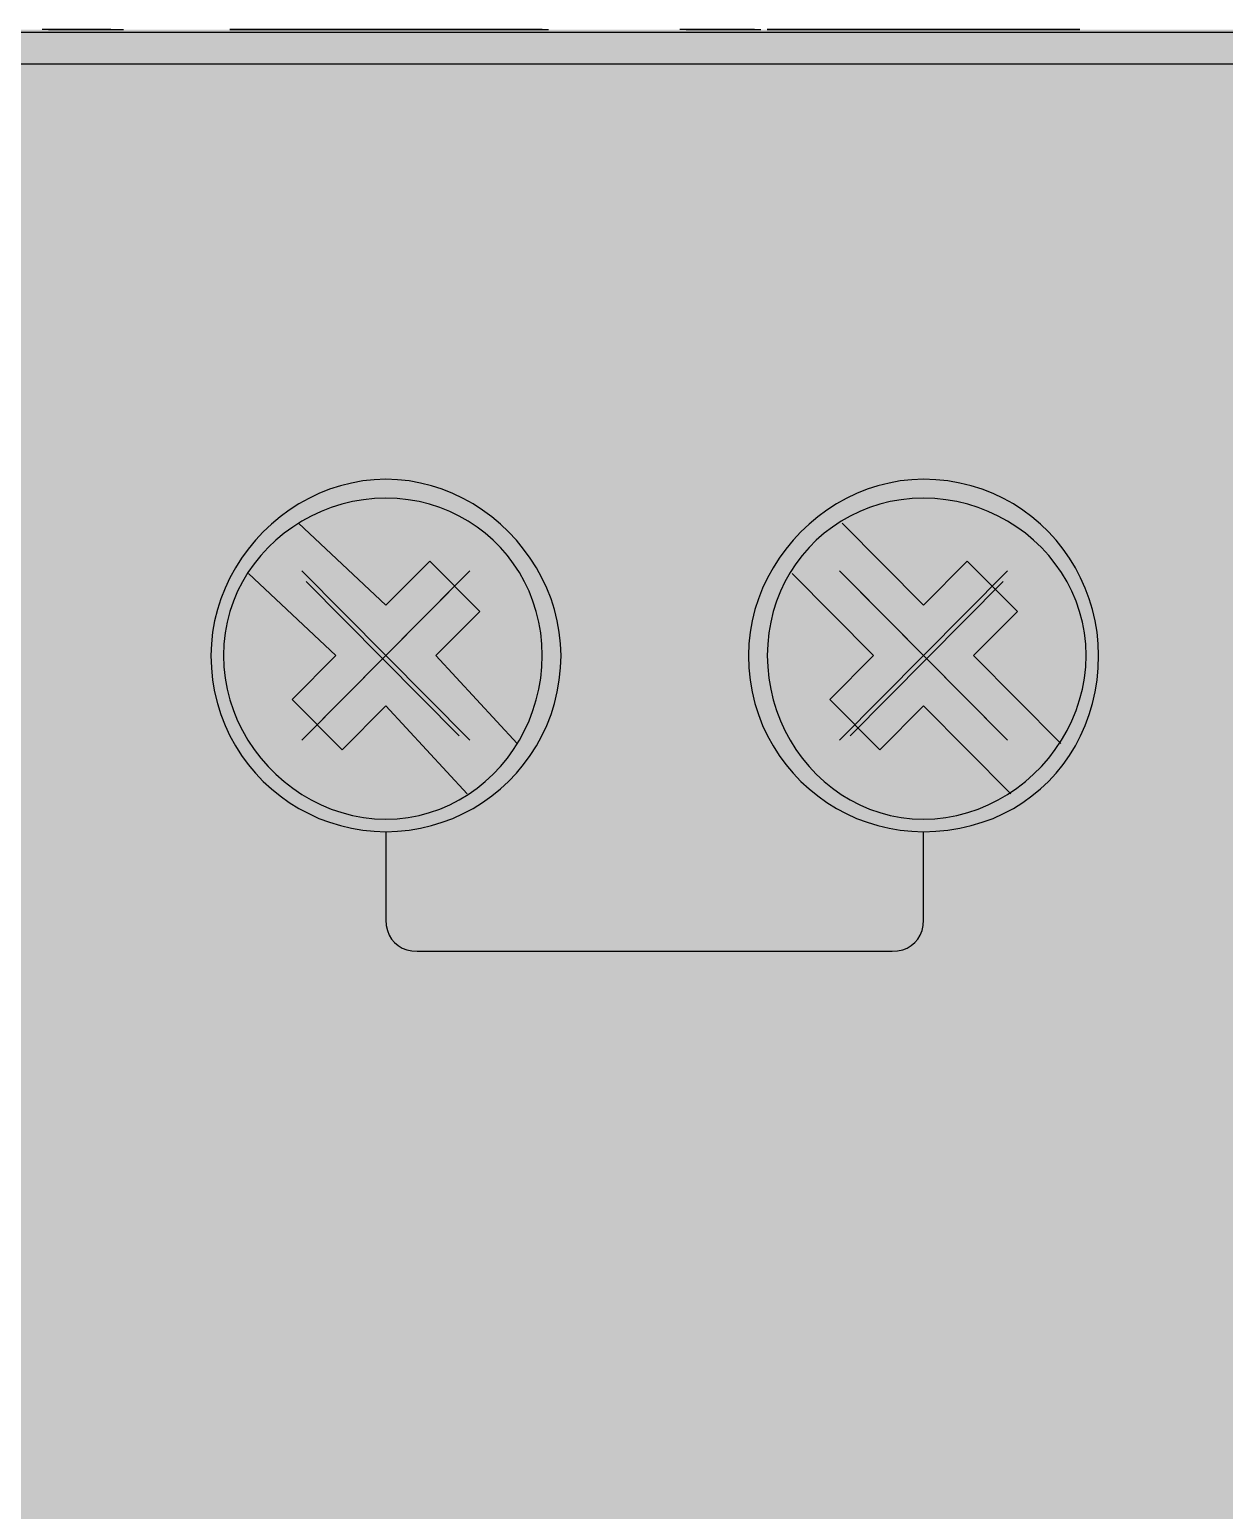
# Model space of a CAD drawing. Header units: millimetres. Extents: x 0 to 966, y -664 to 90.
# Drawn here: x 18.92 to 36, y -321.17 to -300 of the extents above; entities that cross this region are included whole.
import ezdxf

# ---------------------------------------------------------------- set-up
doc = ezdxf.new("R2010")
doc.units = ezdxf.units.MM
for name, color, linetype in [('HDL_BODY', 7, 'Continuous'), ('HDL_COLOUR', 7, 'Continuous'), ('HDL_DETAIL', 7, 'Continuous'), ('HDL_PRINT', 7, 'Continuous')]:
    doc.layers.add(name, color=color, linetype=linetype)

# ---------------------------------------------------------------- blocks, each defined once
blk = doc.blocks.new('M_DM02.1_FRONT')
at = {"layer": 'HDL_BODY', "true_color": 0x202126}
blk.add_hatch(color=250, dxfattribs=at).paths.add_polyline_path([(0, 0), (144, 0), (144, 90), (0, 90)])
at = {"layer": 'HDL_COLOUR', "true_color": 0x1a332c}
for points in [[(26.516, 81.053), (26.51, 81.221), (26.492, 81.386), (26.463, 81.549), (26.423, 81.708), (26.373, 81.864), (26.313, 82.016), (26.243, 82.163), (26.165, 82.305), (26.077, 82.442), (25.981, 82.574), (25.878, 82.699), (25.767, 82.818), (25.649, 82.929), (25.525, 83.034), (25.394, 83.13), (25.258, 83.218), (25.116, 83.297), (24.97, 83.367), (24.819, 83.428), (24.664, 83.478), (24.505, 83.518), (24.344, 83.547), (24.18, 83.565), (24.013, 83.571), (23.846, 83.565), (23.682, 83.547), (23.521, 83.518), (23.362, 83.478), (23.207, 83.428), (23.056, 83.367), (22.91, 83.297), (22.768, 83.218), (22.632, 83.13), (22.502, 83.034), (22.377, 82.929), (22.259, 82.818), (22.148, 82.699), (22.045, 82.574), (21.949, 82.442), (21.862, 82.305), (21.783, 82.163), (21.713, 82.016), (21.653, 81.864), (21.603, 81.708), (21.563, 81.549), (21.534, 81.386), (21.517, 81.221), (21.511, 81.053), (21.517, 80.875), (21.534, 80.701), (21.563, 80.532), (21.603, 80.367), (21.653, 80.207), (21.713, 80.052), (21.783, 79.903), (21.862, 79.76), (21.949, 79.623), (22.045, 79.493), (22.148, 79.37), (22.259, 79.253), (22.377, 79.145), (22.502, 79.044), (22.632, 78.951), (22.768, 78.867), (22.91, 78.791), (23.056, 78.724), (23.207, 78.667), (23.362, 78.62), (23.521, 78.582), (23.682, 78.555), (23.846, 78.539), (24.013, 78.533), (24.18, 78.539), (24.344, 78.555), (24.505, 78.582), (24.664, 78.62), (24.819, 78.667), (24.97, 78.724), (25.116, 78.791), (25.258, 78.867), (25.394, 78.951), (25.525, 79.044), (25.649, 79.145), (25.767, 79.253), (25.878, 79.37), (25.981, 79.493), (26.077, 79.623), (26.165, 79.76), (26.243, 79.903), (26.313, 80.052), (26.373, 80.207), (26.423, 80.367), (26.463, 80.532), (26.492, 80.701), (26.51, 80.875), (26.516, 81.053)], [(34.201, 81.053), (34.195, 81.221), (34.179, 81.386), (34.152, 81.549), (34.115, 81.708), (34.068, 81.864), (34.011, 82.016), (33.945, 82.163), (33.87, 82.305), (33.787, 82.442), (33.695, 82.574), (33.594, 82.699), (33.486, 82.818), (33.371, 82.929), (33.249, 83.034), (33.119, 83.13), (32.983, 83.218), (32.841, 83.297), (32.693, 83.367), (32.539, 83.428), (32.38, 83.478), (32.216, 83.518), (32.048, 83.547), (31.875, 83.565), (31.697, 83.571), (31.531, 83.565), (31.367, 83.547), (31.206, 83.518), (31.047, 83.478), (30.893, 83.428), (30.742, 83.367), (30.595, 83.297), (30.454, 83.218), (30.318, 83.13), (30.187, 83.034), (30.063, 82.929), (29.945, 82.818), (29.834, 82.699), (29.731, 82.574), (29.635, 82.442), (29.548, 82.305), (29.469, 82.163), (29.399, 82.016), (29.339, 81.864), (29.289, 81.708), (29.249, 81.549), (29.221, 81.386), (29.203, 81.221), (29.197, 81.053), (29.203, 80.875), (29.221, 80.701), (29.249, 80.532), (29.289, 80.367), (29.339, 80.207), (29.399, 80.052), (29.469, 79.903), (29.548, 79.76), (29.635, 79.623), (29.731, 79.493), (29.834, 79.37), (29.945, 79.253), (30.063, 79.145), (30.187, 79.044), (30.318, 78.951), (30.454, 78.867), (30.595, 78.791), (30.742, 78.724), (30.893, 78.667), (31.047, 78.62), (31.206, 78.582), (31.367, 78.555), (31.531, 78.539), (31.697, 78.533), (31.875, 78.539), (32.048, 78.555), (32.216, 78.582), (32.38, 78.62), (32.539, 78.667), (32.693, 78.724), (32.841, 78.791), (32.983, 78.867), (33.119, 78.951), (33.249, 79.044), (33.371, 79.145), (33.486, 79.253), (33.594, 79.37), (33.695, 79.493), (33.787, 79.623), (33.87, 79.76), (33.945, 79.903), (34.011, 80.052), (34.068, 80.207), (34.115, 80.367), (34.152, 80.532), (34.179, 80.701), (34.195, 80.875), (34.201, 81.053)], [(26.247, 81.053), (26.242, 81.216), (26.226, 81.375), (26.199, 81.53), (26.162, 81.681), (26.115, 81.828), (26.059, 81.97), (25.994, 82.107), (25.921, 82.238), (25.839, 82.363), (25.749, 82.482), (25.651, 82.595), (25.546, 82.7), (25.434, 82.799), (25.316, 82.889), (25.191, 82.972), (25.061, 83.046), (24.925, 83.111), (24.784, 83.168), (24.638, 83.215), (24.487, 83.252), (24.333, 83.279), (24.175, 83.295), (24.013, 83.301), (23.851, 83.295), (23.691, 83.279), (23.534, 83.252), (23.381, 83.215), (23.232, 83.168), (23.086, 83.111), (22.945, 83.046), (22.81, 82.972), (22.68, 82.889), (22.556, 82.799), (22.438, 82.7), (22.328, 82.595), (22.224, 82.482), (22.129, 82.363), (22.041, 82.238), (21.962, 82.107), (21.893, 81.97), (21.832, 81.828), (21.782, 81.681), (21.742, 81.53), (21.713, 81.375), (21.696, 81.216), (21.69, 81.053), (21.696, 80.89), (21.713, 80.729), (21.742, 80.571), (21.782, 80.417), (21.832, 80.266), (21.893, 80.12), (21.962, 79.978), (22.041, 79.841), (22.129, 79.71), (22.224, 79.585), (22.328, 79.467), (22.438, 79.355), (22.556, 79.251), (22.68, 79.155), (22.81, 79.067), (22.945, 78.987), (23.086, 78.917), (23.232, 78.856), (23.381, 78.806), (23.534, 78.765), (23.691, 78.736), (23.851, 78.718), (24.013, 78.712), (24.175, 78.718), (24.333, 78.736), (24.487, 78.765), (24.638, 78.806), (24.784, 78.856), (24.925, 78.917), (25.061, 78.987), (25.191, 79.067), (25.316, 79.155), (25.434, 79.251), (25.546, 79.355), (25.651, 79.467), (25.749, 79.585), (25.839, 79.71), (25.921, 79.841), (25.994, 79.978), (26.059, 80.12), (26.115, 80.266), (26.162, 80.417), (26.199, 80.571), (26.226, 80.729), (26.242, 80.89), (26.247, 81.053)], [(34.023, 81.053), (34.017, 81.216), (33.999, 81.375), (33.97, 81.53), (33.93, 81.681), (33.88, 81.828), (33.82, 81.97), (33.75, 82.107), (33.671, 82.238), (33.583, 82.363), (33.488, 82.482), (33.384, 82.595), (33.273, 82.7), (33.156, 82.799), (33.031, 82.889), (32.901, 82.972), (32.766, 83.046), (32.625, 83.111), (32.479, 83.168), (32.33, 83.215), (32.176, 83.252), (32.019, 83.279), (31.86, 83.295), (31.697, 83.301), (31.536, 83.295), (31.378, 83.279), (31.224, 83.252), (31.074, 83.215), (30.928, 83.168), (30.787, 83.111), (30.651, 83.046), (30.521, 82.972), (30.396, 82.889), (30.278, 82.799), (30.166, 82.7), (30.062, 82.595), (29.964, 82.482), (29.874, 82.363), (29.792, 82.238), (29.718, 82.107), (29.653, 81.97), (29.597, 81.828), (29.551, 81.681), (29.514, 81.53), (29.487, 81.375), (29.471, 81.216), (29.465, 81.053), (29.471, 80.89), (29.487, 80.729), (29.514, 80.571), (29.551, 80.417), (29.597, 80.266), (29.653, 80.12), (29.718, 79.978), (29.792, 79.841), (29.874, 79.71), (29.964, 79.585), (30.062, 79.467), (30.166, 79.355), (30.278, 79.251), (30.396, 79.155), (30.521, 79.067), (30.651, 78.987), (30.787, 78.917), (30.928, 78.856), (31.074, 78.806), (31.224, 78.765), (31.378, 78.736), (31.536, 78.718), (31.697, 78.712), (31.86, 78.718), (32.019, 78.736), (32.176, 78.765), (32.33, 78.806), (32.479, 78.856), (32.625, 78.917), (32.766, 78.987), (32.901, 79.067), (33.031, 79.155), (33.156, 79.251), (33.273, 79.355), (33.384, 79.467), (33.488, 79.585), (33.583, 79.71), (33.671, 79.841), (33.75, 79.978), (33.82, 80.12), (33.88, 80.266), (33.93, 80.417), (33.97, 80.571), (33.999, 80.729), (34.017, 80.89), (34.023, 81.053)]]:
    blk.add_hatch(color=250, dxfattribs=at).paths.add_polyline_path(points)
at = {"layer": 'HDL_COLOUR', "true_color": 0x9ea4a8}
for points in [[(25.765, 81.052), (25.75, 81.282), (25.705, 81.508), (25.631, 81.727), (25.53, 81.934), (25.403, 82.125), (25.252, 82.299), (25.079, 82.451), (24.889, 82.579), (24.683, 82.681), (24.466, 82.755), (24.242, 82.8), (24.013, 82.815), (23.784, 82.8), (23.56, 82.755), (23.343, 82.681), (23.137, 82.579), (22.947, 82.451), (22.774, 82.299), (22.623, 82.125), (22.496, 81.934), (22.395, 81.727), (22.321, 81.508), (22.276, 81.282), (22.261, 81.052), (22.276, 80.822), (22.321, 80.596), (22.395, 80.377), (22.496, 80.17), (22.623, 79.979), (22.774, 79.805), (22.947, 79.653), (23.137, 79.525), (23.343, 79.423), (23.56, 79.349), (23.784, 79.304), (24.013, 79.289), (24.242, 79.304), (24.466, 79.349), (24.683, 79.423), (24.889, 79.525), (25.079, 79.653), (25.252, 79.805), (25.403, 79.979), (25.53, 80.17), (25.631, 80.377), (25.705, 80.596), (25.75, 80.822)], [(33.45, 81.052), (33.435, 81.282), (33.391, 81.508), (33.317, 81.727), (33.216, 81.934), (33.088, 82.125), (32.937, 82.299), (32.765, 82.451), (32.575, 82.579), (32.369, 82.681), (32.152, 82.755), (31.928, 82.8), (31.699, 82.815), (31.47, 82.8), (31.246, 82.755), (31.029, 82.681), (30.823, 82.579), (30.633, 82.451), (30.461, 82.299), (30.309, 82.125), (30.182, 81.934), (30.081, 81.727), (30.007, 81.508), (29.963, 81.282), (29.948, 81.052), (29.963, 80.822), (30.007, 80.596), (30.081, 80.377), (30.182, 80.17), (30.309, 79.979), (30.461, 79.805), (30.633, 79.653), (30.823, 79.525), (31.029, 79.423), (31.246, 79.349), (31.47, 79.304), (31.699, 79.289), (31.928, 79.304), (32.152, 79.349), (32.369, 79.423), (32.575, 79.525), (32.765, 79.653), (32.937, 79.805), (33.088, 79.979), (33.216, 80.17), (33.317, 80.377), (33.391, 80.596), (33.435, 80.822)], [(25.564, 81.006), (25.55, 81.216), (25.509, 81.422), (25.442, 81.621), (25.35, 81.809), (25.234, 81.984), (25.096, 82.142), (24.94, 82.28), (24.766, 82.397), (24.579, 82.49), (24.381, 82.558), (24.177, 82.599), (23.968, 82.612), (23.76, 82.599), (23.556, 82.558), (23.358, 82.49), (23.171, 82.397), (22.997, 82.28), (22.84, 82.142), (22.703, 81.984), (22.587, 81.809), (22.495, 81.621), (22.428, 81.422), (22.387, 81.216), (22.373, 81.006), (22.387, 80.797), (22.428, 80.591), (22.495, 80.392), (22.587, 80.203), (22.703, 80.029), (22.84, 79.871), (22.997, 79.732), (23.171, 79.616), (23.358, 79.523), (23.556, 79.455), (23.76, 79.414), (23.968, 79.4), (24.177, 79.414), (24.381, 79.455), (24.579, 79.523), (24.766, 79.616), (24.94, 79.732), (25.096, 79.871), (25.234, 80.029), (25.35, 80.203), (25.442, 80.392), (25.509, 80.591), (25.55, 80.797)], [(33.339, 81.006), (33.326, 81.216), (33.285, 81.422), (33.218, 81.621), (33.126, 81.809), (33.01, 81.984), (32.872, 82.142), (32.715, 82.28), (32.542, 82.397), (32.355, 82.49), (32.157, 82.558), (31.952, 82.599), (31.744, 82.612), (31.536, 82.599), (31.331, 82.558), (31.134, 82.49), (30.947, 82.397), (30.773, 82.28), (30.616, 82.142), (30.479, 81.984), (30.363, 81.809), (30.27, 81.621), (30.203, 81.422), (30.163, 81.216), (30.149, 81.006), (30.163, 80.797), (30.203, 80.591), (30.27, 80.392), (30.363, 80.203), (30.479, 80.029), (30.616, 79.871), (30.773, 79.732), (30.947, 79.616), (31.134, 79.523), (31.331, 79.455), (31.536, 79.414), (31.744, 79.4), (31.952, 79.414), (32.157, 79.455), (32.355, 79.523), (32.542, 79.616), (32.715, 79.732), (32.872, 79.871), (33.01, 80.029), (33.126, 80.203), (33.218, 80.392), (33.285, 80.591), (33.326, 80.797)]]:
    blk.add_hatch(color=253, dxfattribs=at).paths.add_polyline_path(points)
at = {"layer": 'HDL_PRINT', "true_color": 0xdee1e9}
for points in [[(23.745, 73.583), (23.745, 76.195), (24.013, 76.195), (25.354, 74.124), (25.354, 76.195), (25.711, 76.195), (25.711, 73.583), (25.354, 73.583), (24.013, 75.654), (24.013, 73.583), (23.745, 73.583)], [(29.197, 73.583), (29.821, 75.742), (30.002, 75.742), (29.375, 73.583), (29.197, 73.583)]]:
    blk.add_hatch(color=254, dxfattribs=at).paths.add_polyline_path(points)
h = blk.add_hatch(color=254, dxfattribs=at)
h.paths.add_polyline_path([(26.962, 73.583), (27.767, 75.654), (28.035, 75.654), (28.839, 73.583), (28.571, 73.583), (28.303, 74.215), (27.499, 74.215), (27.23, 73.583), (26.962, 73.583)])
h.paths.add_polyline_path([(27.499, 74.485), (28.213, 74.485), (28.035, 75.023), (28.005, 75.091), (27.982, 75.157), (27.963, 75.222), (27.946, 75.283), (27.928, 75.34), (27.909, 75.392), (27.886, 75.437), (27.856, 75.475), (27.852, 75.411), (27.842, 75.353), (27.828, 75.3), (27.811, 75.249), (27.795, 75.198), (27.781, 75.145), (27.771, 75.087), (27.767, 75.023), (27.499, 74.485)])
h = blk.add_hatch(color=254, dxfattribs=at)
h.paths.add_polyline_path([(30.449, 73.583), (30.449, 75.654), (31.251, 75.654), (31.323, 75.654), (31.386, 75.654), (31.44, 75.654), (31.488, 75.654), (31.531, 75.654), (31.571, 75.654), (31.61, 75.654), (31.647, 75.615), (31.684, 75.577), (31.717, 75.538), (31.745, 75.5), (31.768, 75.461), (31.783, 75.423), (31.788, 75.384), (31.821, 75.345), (31.845, 75.306), (31.862, 75.268), (31.871, 75.23), (31.876, 75.191), (31.878, 75.153), (31.878, 75.114), (31.878, 75.06), (31.878, 75.011), (31.878, 74.971), (31.878, 74.944), (31.878, 74.934), (31.84, 74.896), (31.801, 74.857), (31.762, 74.819), (31.724, 74.78), (31.686, 74.742), (31.648, 74.703), (31.61, 74.664), (31.673, 74.66), (31.727, 74.649), (31.773, 74.631), (31.811, 74.608), (31.84, 74.58), (31.862, 74.55), (31.874, 74.518), (31.878, 74.485), (31.911, 74.446), (31.934, 74.407), (31.95, 74.368), (31.959, 74.329), (31.964, 74.291), (31.966, 74.253), (31.966, 74.215), (31.966, 74.169), (31.966, 74.124), (31.966, 74.079), (31.966, 74.034), (31.966, 73.989), (31.966, 73.945), (31.933, 73.906), (31.908, 73.869), (31.888, 73.836), (31.868, 73.807), (31.847, 73.785), (31.822, 73.771), (31.788, 73.765), (31.749, 73.727), (31.721, 73.701), (31.698, 73.686), (31.675, 73.678), (31.647, 73.675), (31.61, 73.674), (31.572, 73.644), (31.528, 73.622), (31.481, 73.605), (31.431, 73.595), (31.381, 73.588), (31.333, 73.585), (31.289, 73.583), (31.251, 73.583), (30.449, 73.583)])
h.paths.add_polyline_path([(30.717, 74.843), (31.164, 74.843), (31.208, 74.843), (31.252, 74.843), (31.297, 74.843), (31.342, 74.843), (31.387, 74.843), (31.432, 74.843), (31.469, 74.844), (31.497, 74.847), (31.52, 74.855), (31.543, 74.87), (31.571, 74.896), (31.61, 74.934), (31.61, 74.978), (31.61, 75.009), (31.61, 75.037), (31.61, 75.069), (31.61, 75.114), (31.61, 75.159), (31.61, 75.191), (31.61, 75.218), (31.61, 75.249), (31.61, 75.293), (31.571, 75.331), (31.543, 75.357), (31.52, 75.373), (31.497, 75.381), (31.469, 75.384), (31.432, 75.384), (31.422, 75.389), (31.394, 75.402), (31.354, 75.42), (31.306, 75.439), (31.255, 75.457), (31.206, 75.47), (31.164, 75.475), (30.717, 75.475), (30.717, 74.843)])
h.paths.add_polyline_path([(30.717, 73.853), (31.251, 73.853), (31.305, 73.853), (31.354, 73.853), (31.394, 73.853), (31.422, 73.853), (31.432, 73.853), (31.469, 73.854), (31.497, 73.857), (31.52, 73.865), (31.543, 73.88), (31.571, 73.906), (31.61, 73.945), (31.619, 73.945), (31.641, 73.95), (31.667, 73.964), (31.688, 73.99), (31.697, 74.033), (31.697, 74.078), (31.697, 74.11), (31.697, 74.138), (31.697, 74.17), (31.697, 74.215), (31.697, 74.267), (31.697, 74.316), (31.697, 74.356), (31.697, 74.384), (31.697, 74.394), (31.66, 74.432), (31.633, 74.458), (31.61, 74.474), (31.586, 74.482), (31.558, 74.485), (31.519, 74.485), (31.482, 74.518), (31.444, 74.541), (31.406, 74.557), (31.367, 74.566), (31.329, 74.571), (31.29, 74.573), (31.251, 74.573), (30.717, 74.573), (30.717, 73.853)])
at = {"layer": 'HDL_DETAIL', "color": 251, "true_color": 0x52555c}
for points in [[(19.277, 90), (19.098, 90)], [(19.187, 90), (19.256, 90), (19.328, 90), (19.403, 90), (19.482, 90), (19.562, 90), (19.645, 90), (19.73, 90), (19.816, 90), (19.904, 90), (19.992, 90), (20.081, 90), (20.17, 90)], [(19.545, 90), (19.277, 90)], [(19.723, 90), (19.545, 90)], [(19.902, 90), (19.723, 90)], [(20.081, 90), (19.902, 90)], [(20.17, 90), (20.26, 90)], [(21.779, 90), (21.793, 90), (21.823, 90), (21.854, 90), (21.868, 90)], [(21.779, 90), (21.779, 90), (21.868, 90), (21.958, 90), (22.047, 90), (22.057, 90), (22.084, 90), (22.124, 90), (22.173, 90), (22.226, 90)], [(21.868, 90), (21.779, 90), (21.779, 90)], [(22.136, 90), (21.958, 90), (21.868, 90)], [(21.958, 90), (21.958, 90), (21.868, 90)], [(22.226, 90), (22.136, 90), (22.092, 90), (22.061, 90), (22.033, 90), (22.002, 90), (21.958, 90)], [(22.315, 90), (22.136, 90)], [(22.226, 90), (22.136, 90)], [(22.404, 90), (22.226, 90)], [(22.226, 90), (22.295, 90), (22.367, 90), (22.442, 90), (22.52, 90), (22.601, 90), (22.684, 90), (22.768, 90), (22.855, 90), (22.942, 90), (23.03, 90), (23.119, 90), (23.209, 90)], [(22.226, 90), (22.334, 90), (22.445, 90), (22.557, 90), (22.672, 90), (22.788, 90), (22.906, 90), (23.026, 90), (23.146, 90), (23.268, 90), (23.391, 90), (23.514, 90), (23.638, 90), (23.763, 90), (23.888, 90), (24.013, 90), (24.137, 90), (24.259, 90), (24.379, 90), (24.498, 90), (24.615, 90), (24.732, 90), (24.849, 90), (24.965, 90), (25.081, 90), (25.198, 90), (25.316, 90), (25.434, 90), (25.554, 90), (25.676, 90), (25.8, 90)], [(25.8, 90), (25.676, 90), (25.554, 90), (25.434, 90), (25.316, 90), (25.198, 90), (25.081, 90), (24.965, 90), (24.849, 90), (24.732, 90), (24.615, 90), (24.498, 90), (24.379, 90), (24.259, 90), (24.137, 90), (24.013, 90), (23.888, 90), (23.763, 90), (23.638, 90), (23.514, 90), (23.391, 90), (23.268, 90), (23.146, 90), (23.026, 90), (22.906, 90), (22.788, 90), (22.672, 90), (22.557, 90), (22.445, 90), (22.334, 90), (22.226, 90)], [(22.583, 90), (22.315, 90)], [(22.583, 90), (22.404, 90)], [(22.762, 90), (22.583, 90)], [(22.851, 90), (22.583, 90)], [(22.941, 90), (22.762, 90)], [(23.03, 90), (22.851, 90)], [(23.209, 90), (22.941, 90)], [(23.298, 90), (23.03, 90)], [(23.209, 90), (23.298, 90)], [(23.656, 90), (23.298, 90)], [(23.924, 90), (23.656, 90)], [(24.192, 90), (23.924, 90)], [(24.549, 90), (24.192, 90)], [(24.817, 90), (24.549, 90)], [(25.086, 90), (24.817, 90)], [(25.354, 90), (25.086, 90)], [(25.354, 90), (25.175, 90)], [(25.264, 90), (25.328, 90), (25.384, 90), (25.437, 90), (25.488, 90), (25.538, 90), (25.591, 90), (25.648, 90), (25.711, 90)], [(25.622, 90), (25.354, 90)], [(25.622, 90), (25.354, 90)], [(25.8, 90), (25.622, 90)], [(25.8, 90), (25.622, 90)], [(25.711, 90), (25.755, 90), (25.787, 90), (25.814, 90), (25.846, 90), (25.89, 90)], [(25.89, 90), (25.8, 90)], [(25.979, 90), (25.8, 90)], [(25.8, 90), (25.845, 90), (25.876, 90), (25.904, 90), (25.935, 90), (25.979, 90), (26.069, 90), (26.158, 90), (26.247, 90)], [(26.069, 90), (25.979, 90), (25.935, 90), (25.904, 90), (25.876, 90), (25.845, 90), (25.8, 90)], [(26.069, 90), (26.069, 90), (25.979, 90), (25.89, 90)], [(25.89, 90), (25.933, 90), (25.984, 90), (26.04, 90), (26.097, 90), (26.153, 90), (26.204, 90), (26.247, 90)], [(26.247, 90), (25.979, 90)], [(26.158, 90), (26.158, 90), (26.069, 90)], [(26.247, 90), (26.203, 90), (26.172, 90), (26.144, 90), (26.113, 90), (26.069, 90)], [(26.158, 90), (26.069, 90)], [(26.247, 90), (26.247, 90), (26.158, 90)], [(26.247, 90), (26.337, 90)], [(28.392, 90), (28.213, 90)], [(28.303, 90), (28.372, 90), (28.444, 90), (28.519, 90), (28.598, 90), (28.678, 90), (28.761, 90), (28.845, 90), (28.931, 90), (29.019, 90), (29.107, 90), (29.195, 90), (29.284, 90)], [(28.66, 90), (28.392, 90)], [(28.839, 90), (28.66, 90)], [(29.018, 90), (28.839, 90)], [(29.284, 90), (29.018, 90)], [(29.284, 90), (29.375, 90)], [(29.465, 90), (29.509, 90), (29.54, 90), (29.567, 90), (29.599, 90), (29.643, 90)], [(29.465, 90), (29.465, 90), (29.553, 90), (29.643, 90), (29.734, 90), (29.777, 90), (29.808, 90), (29.835, 90), (29.867, 90), (29.912, 90)], [(29.553, 90), (29.553, 90), (29.465, 90), (29.465, 90)], [(29.912, 90), (29.734, 90), (29.643, 90), (29.553, 90)], [(29.643, 90), (29.643, 90), (29.553, 90)], [(29.912, 90), (29.821, 90), (29.812, 90), (29.785, 90), (29.745, 90), (29.697, 90), (29.643, 90)], [(30.09, 90), (29.912, 90)], [(29.912, 90), (30.036, 90), (30.157, 90), (30.277, 90), (30.396, 90), (30.514, 90), (30.63, 90), (30.747, 90), (30.863, 90), (30.979, 90), (31.096, 90), (31.213, 90), (31.332, 90), (31.452, 90), (31.574, 90), (31.697, 90), (31.823, 90), (31.948, 90), (32.073, 90), (32.197, 90), (32.321, 90), (32.443, 90), (32.565, 90), (32.686, 90), (32.805, 90), (32.923, 90), (33.04, 90), (33.154, 90), (33.267, 90), (33.378, 90), (33.486, 90)], [(33.486, 90), (33.378, 90), (33.267, 90), (33.154, 90), (33.04, 90), (32.923, 90), (32.805, 90), (32.686, 90), (32.565, 90), (32.443, 90), (32.321, 90), (32.197, 90), (32.073, 90), (31.948, 90), (31.823, 90), (31.697, 90), (31.574, 90), (31.452, 90), (31.332, 90), (31.213, 90), (31.096, 90), (30.979, 90), (30.863, 90), (30.747, 90), (30.63, 90), (30.514, 90), (30.396, 90), (30.277, 90), (30.157, 90), (30.036, 90), (29.912, 90)], [(30.268, 90), (30.09, 90)], [(30.449, 90), (30.268, 90)], [(30.627, 90), (30.449, 90)], [(30.895, 90), (30.627, 90)], [(31.164, 90), (30.895, 90)], [(31.519, 90), (31.164, 90)], [(31.788, 90), (31.519, 90)], [(32.147, 90), (31.788, 90)], [(32.415, 90), (32.147, 90)], [(32.681, 90), (32.415, 90)], [(32.949, 90), (32.681, 90)], [(33.218, 90), (32.949, 90)], [(33.396, 90), (33.218, 90)], [(33.577, 90), (33.396, 90)], [(33.486, 90), (33.539, 90), (33.588, 90), (33.627, 90), (33.654, 90), (33.664, 90), (33.755, 90), (33.845, 90), (33.932, 90)], [(33.755, 90), (33.664, 90), (33.654, 90), (33.627, 90), (33.588, 90), (33.539, 90), (33.486, 90)], [(33.664, 90), (33.577, 90)], [(33.845, 90), (33.755, 90), (33.664, 90)], [(33.845, 90), (33.845, 90), (33.755, 90)], [(33.932, 90), (33.932, 90), (33.845, 90)], [(33.932, 90), (33.919, 90), (33.889, 90), (33.859, 90), (33.845, 90)], [(33.932, 90), (33.932, 90), (33.845, 90)], [(143.86, 89.96), (0.33, 89.96)], [(0, 89.511), (144, 89.511)], [(24.013, 81.773), (22.762, 82.942)], [(31.697, 81.773), (30.536, 82.942)], [(24.013, 81.773), (24.639, 82.402)], [(24.639, 82.402), (25.354, 81.682)], [(31.697, 81.773), (32.325, 82.402)], [(32.325, 82.402), (33.04, 81.682)], [(22.047, 82.223), (23.298, 81.053)], [(29.821, 82.223), (30.983, 81.053)], [(25.354, 81.682), (24.728, 81.053)], [(33.04, 81.682), (32.415, 81.053)], [(22.673, 80.422), (23.298, 81.053)], [(25.89, 79.793), (24.728, 81.053)], [(30.358, 80.422), (30.983, 81.053)], [(33.664, 79.793), (32.415, 81.053)], [(22.673, 80.422), (23.387, 79.702)], [(24.013, 80.334), (23.387, 79.702)], [(24.013, 80.334), (25.175, 79.074)], [(30.358, 80.422), (31.073, 79.702)], [(31.697, 80.334), (31.073, 79.702)], [(31.697, 80.334), (32.949, 79.074)], [(24.013, 78.533), (24.013, 77.273), (24.018, 77.194), (24.034, 77.122), (24.059, 77.056), (24.093, 76.998), (24.136, 76.947), (24.187, 76.904), (24.245, 76.869), (24.31, 76.844), (24.382, 76.829), (24.46, 76.823), (31.251, 76.823), (31.329, 76.829), (31.401, 76.844), (31.466, 76.869), (31.524, 76.904), (31.575, 76.947), (31.618, 76.998), (31.652, 77.056), (31.677, 77.122), (31.692, 77.194), (31.697, 77.273), (31.697, 78.533)]]:
    blk.add_lwpolyline(points, dxfattribs=at)
for points in [[(21.779, 90), (21.779, 90)], [(21.868, 90), (21.868, 90)], [(26.247, 90), (26.247, 90)], [(29.465, 90), (29.465, 90)], [(29.553, 90), (29.553, 90)], [(33.932, 90), (33.932, 90)], [(26.516, 81.053), (26.51, 81.221), (26.492, 81.386), (26.463, 81.549), (26.423, 81.708), (26.373, 81.864), (26.313, 82.016), (26.243, 82.163), (26.165, 82.305), (26.077, 82.442), (25.981, 82.574), (25.878, 82.699), (25.767, 82.818), (25.649, 82.929), (25.525, 83.034), (25.394, 83.13), (25.258, 83.218), (25.116, 83.297), (24.97, 83.367), (24.819, 83.428), (24.664, 83.478), (24.505, 83.518), (24.344, 83.547), (24.18, 83.565), (24.013, 83.571), (23.846, 83.565), (23.682, 83.547), (23.521, 83.518), (23.362, 83.478), (23.207, 83.428), (23.056, 83.367), (22.91, 83.297), (22.768, 83.218), (22.632, 83.13), (22.502, 83.034), (22.377, 82.929), (22.259, 82.818), (22.148, 82.699), (22.045, 82.574), (21.949, 82.442), (21.862, 82.305), (21.783, 82.163), (21.713, 82.016), (21.653, 81.864), (21.603, 81.708), (21.563, 81.549), (21.534, 81.386), (21.517, 81.221), (21.511, 81.053), (21.517, 80.875), (21.534, 80.701), (21.563, 80.532), (21.603, 80.367), (21.653, 80.207), (21.713, 80.052), (21.783, 79.903), (21.862, 79.76), (21.949, 79.623), (22.045, 79.493), (22.148, 79.37), (22.259, 79.253), (22.377, 79.145), (22.502, 79.044), (22.632, 78.951), (22.768, 78.867), (22.91, 78.791), (23.056, 78.724), (23.207, 78.667), (23.362, 78.62), (23.521, 78.582), (23.682, 78.555), (23.846, 78.539), (24.013, 78.533), (24.18, 78.539), (24.344, 78.555), (24.505, 78.582), (24.664, 78.62), (24.819, 78.667), (24.97, 78.724), (25.116, 78.791), (25.258, 78.867), (25.394, 78.951), (25.525, 79.044), (25.649, 79.145), (25.767, 79.253), (25.878, 79.37), (25.981, 79.493), (26.077, 79.623), (26.165, 79.76), (26.243, 79.903), (26.313, 80.052), (26.373, 80.207), (26.423, 80.367), (26.463, 80.532), (26.492, 80.701), (26.51, 80.875), (26.516, 81.053)], [(34.201, 81.053), (34.195, 81.221), (34.179, 81.386), (34.152, 81.549), (34.115, 81.708), (34.068, 81.864), (34.011, 82.016), (33.945, 82.163), (33.87, 82.305), (33.787, 82.442), (33.695, 82.574), (33.594, 82.699), (33.486, 82.818), (33.371, 82.929), (33.249, 83.034), (33.119, 83.13), (32.983, 83.218), (32.841, 83.297), (32.693, 83.367), (32.539, 83.428), (32.38, 83.478), (32.216, 83.518), (32.048, 83.547), (31.875, 83.565), (31.697, 83.571), (31.531, 83.565), (31.367, 83.547), (31.206, 83.518), (31.047, 83.478), (30.893, 83.428), (30.742, 83.367), (30.595, 83.297), (30.454, 83.218), (30.318, 83.13), (30.187, 83.034), (30.063, 82.929), (29.945, 82.818), (29.834, 82.699), (29.731, 82.574), (29.635, 82.442), (29.548, 82.305), (29.469, 82.163), (29.399, 82.016), (29.339, 81.864), (29.289, 81.708), (29.249, 81.549), (29.221, 81.386), (29.203, 81.221), (29.197, 81.053), (29.203, 80.875), (29.221, 80.701), (29.249, 80.532), (29.289, 80.367), (29.339, 80.207), (29.399, 80.052), (29.469, 79.903), (29.548, 79.76), (29.635, 79.623), (29.731, 79.493), (29.834, 79.37), (29.945, 79.253), (30.063, 79.145), (30.187, 79.044), (30.318, 78.951), (30.454, 78.867), (30.595, 78.791), (30.742, 78.724), (30.893, 78.667), (31.047, 78.62), (31.206, 78.582), (31.367, 78.555), (31.531, 78.539), (31.697, 78.533), (31.875, 78.539), (32.048, 78.555), (32.216, 78.582), (32.38, 78.62), (32.539, 78.667), (32.693, 78.724), (32.841, 78.791), (32.983, 78.867), (33.119, 78.951), (33.249, 79.044), (33.371, 79.145), (33.486, 79.253), (33.594, 79.37), (33.695, 79.493), (33.787, 79.623), (33.87, 79.76), (33.945, 79.903), (34.011, 80.052), (34.068, 80.207), (34.115, 80.367), (34.152, 80.532), (34.179, 80.701), (34.195, 80.875), (34.201, 81.053)], [(26.247, 81.053), (26.242, 81.216), (26.226, 81.375), (26.199, 81.53), (26.162, 81.681), (26.115, 81.828), (26.059, 81.97), (25.994, 82.107), (25.921, 82.238), (25.839, 82.363), (25.749, 82.482), (25.651, 82.595), (25.546, 82.7), (25.434, 82.799), (25.316, 82.889), (25.191, 82.972), (25.061, 83.046), (24.925, 83.111), (24.784, 83.168), (24.638, 83.215), (24.487, 83.252), (24.333, 83.279), (24.175, 83.295), (24.013, 83.301), (23.851, 83.295), (23.691, 83.279), (23.534, 83.252), (23.381, 83.215), (23.232, 83.168), (23.086, 83.111), (22.945, 83.046), (22.81, 82.972), (22.68, 82.889), (22.556, 82.799), (22.438, 82.7), (22.328, 82.595), (22.224, 82.482), (22.129, 82.363), (22.041, 82.238), (21.962, 82.107), (21.893, 81.97), (21.832, 81.828), (21.782, 81.681), (21.742, 81.53), (21.713, 81.375), (21.696, 81.216), (21.69, 81.053), (21.696, 80.89), (21.713, 80.729), (21.742, 80.571), (21.782, 80.417), (21.832, 80.266), (21.893, 80.12), (21.962, 79.978), (22.041, 79.841), (22.129, 79.71), (22.224, 79.585), (22.328, 79.467), (22.438, 79.355), (22.556, 79.251), (22.68, 79.155), (22.81, 79.067), (22.945, 78.987), (23.086, 78.917), (23.232, 78.856), (23.381, 78.806), (23.534, 78.765), (23.691, 78.736), (23.851, 78.718), (24.013, 78.712), (24.175, 78.718), (24.333, 78.736), (24.487, 78.765), (24.638, 78.806), (24.784, 78.856), (24.925, 78.917), (25.061, 78.987), (25.191, 79.067), (25.316, 79.155), (25.434, 79.251), (25.546, 79.355), (25.651, 79.467), (25.749, 79.585), (25.839, 79.71), (25.921, 79.841), (25.994, 79.978), (26.059, 80.12), (26.115, 80.266), (26.162, 80.417), (26.199, 80.571), (26.226, 80.729), (26.242, 80.89), (26.247, 81.053)], [(34.023, 81.053), (34.017, 81.216), (33.999, 81.375), (33.97, 81.53), (33.93, 81.681), (33.88, 81.828), (33.82, 81.97), (33.75, 82.107), (33.671, 82.238), (33.583, 82.363), (33.488, 82.482), (33.384, 82.595), (33.273, 82.7), (33.156, 82.799), (33.031, 82.889), (32.901, 82.972), (32.766, 83.046), (32.625, 83.111), (32.479, 83.168), (32.33, 83.215), (32.176, 83.252), (32.019, 83.279), (31.86, 83.295), (31.697, 83.301), (31.536, 83.295), (31.378, 83.279), (31.224, 83.252), (31.074, 83.215), (30.928, 83.168), (30.787, 83.111), (30.651, 83.046), (30.521, 82.972), (30.396, 82.889), (30.278, 82.799), (30.166, 82.7), (30.062, 82.595), (29.964, 82.482), (29.874, 82.363), (29.792, 82.238), (29.718, 82.107), (29.653, 81.97), (29.597, 81.828), (29.551, 81.681), (29.514, 81.53), (29.487, 81.375), (29.471, 81.216), (29.465, 81.053), (29.471, 80.89), (29.487, 80.729), (29.514, 80.571), (29.551, 80.417), (29.597, 80.266), (29.653, 80.12), (29.718, 79.978), (29.792, 79.841), (29.874, 79.71), (29.964, 79.585), (30.062, 79.467), (30.166, 79.355), (30.278, 79.251), (30.396, 79.155), (30.521, 79.067), (30.651, 78.987), (30.787, 78.917), (30.928, 78.856), (31.074, 78.806), (31.224, 78.765), (31.378, 78.736), (31.536, 78.718), (31.697, 78.712), (31.86, 78.718), (32.019, 78.736), (32.176, 78.765), (32.33, 78.806), (32.479, 78.856), (32.625, 78.917), (32.766, 78.987), (32.901, 79.067), (33.031, 79.155), (33.156, 79.251), (33.273, 79.355), (33.384, 79.467), (33.488, 79.585), (33.583, 79.71), (33.671, 79.841), (33.75, 79.978), (33.82, 80.12), (33.88, 80.266), (33.93, 80.417), (33.97, 80.571), (33.999, 80.729), (34.017, 80.89), (34.023, 81.053)]]:
    blk.add_lwpolyline(points, close=True, dxfattribs=at)
at = {"layer": 'HDL_DETAIL', "color": 250, "true_color": 0x25292b}
for points in [[(22.812, 79.843), (25.214, 82.261)], [(22.812, 82.261), (25.214, 79.843)], [(30.498, 79.843), (32.9, 82.261)], [(30.498, 82.261), (32.9, 79.843)], [(22.875, 79.905), (25.062, 82.108)], [(22.875, 82.108), (25.062, 79.905)], [(30.65, 79.905), (32.838, 82.108)], [(30.65, 82.108), (32.838, 79.905)]]:
    blk.add_lwpolyline(points, dxfattribs=at)

msp = doc.modelspace()

# ---------------------------------------------------------------- block references
msp.add_blockref('M_DM02.1_FRONT', (0, -390))

doc.saveas('drawing.dxf')
